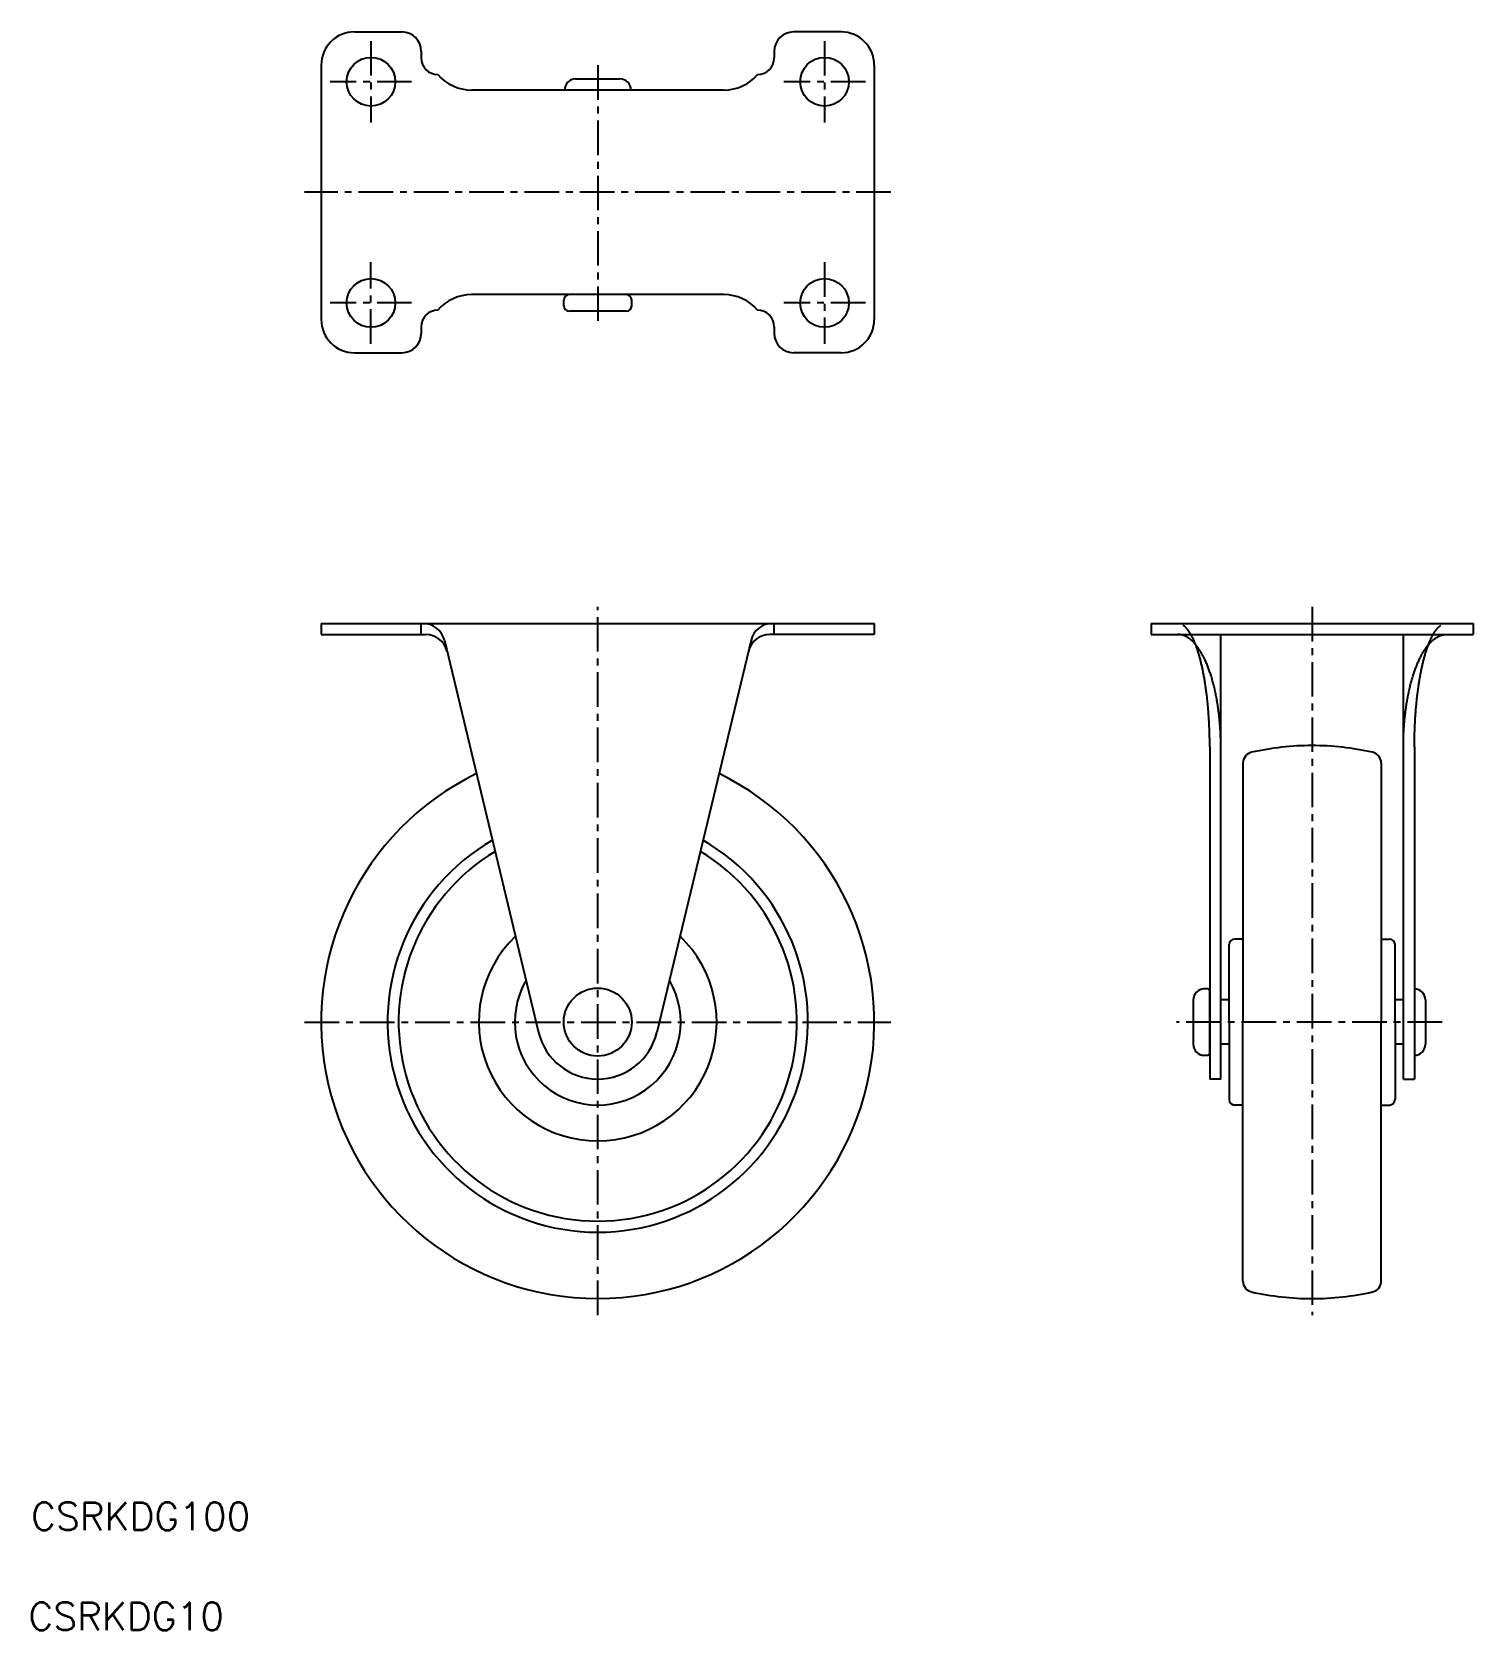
# Model space of a CAD drawing. Extents: x -43 to 218, y -24 to 265.
import ezdxf

# ---------------------------------------------------------------- set-up
doc = ezdxf.new("R2010")
doc.units = 0
doc.header["$LTSCALE"] = 5
doc.linetypes.add('CENTER', pattern=[2, 1.25, -0.25, 0.25, -0.25])
doc.layers.get('0').update_dxf_attribs({"linetype": 'CONTINUOUS'})
doc.layers.add('CENTER', color=1, linetype='CENTER')
doc.styles.get("Standard").update_dxf_attribs({"font": 'txt.shx'})

msp = doc.modelspace()

# ---------------------------------------------------------------- linework, layer by layer
at = {"color": 7, "linetype": 'CONTINUOUS'}
for p, q in [((15.429659, 264.762661), (24.029659, 264.762661)), ((103.429659, 264.762661), (94.829659, 264.762661)), ((27.529659, 261.262661), (27.529659, 260.062661)), ((91.329659, 261.262661), (91.329659, 260.062661)), ((9.429659, 258.762661), (9.429659, 212.762661)), ((109.429659, 258.762661), (109.429659, 212.762661)), ((55.429659, 256.262661), (63.429659, 256.262661)), ((82.250186, 254.262661), (36.609133, 254.262661)), ((82.250186, 217.262661), (36.609133, 217.262661)), ((53.279659, 215.262661), (53.279659, 216.262661)), ((64.579659, 214.262661), (54.279659, 214.262661)), ((65.579659, 215.262661), (65.579659, 216.262661)), ((27.529659, 211.462661), (27.529659, 210.262661)), ((91.329659, 211.462661), (91.329659, 210.262661)), ((15.429659, 206.762661), (24.029659, 206.762661)), ((103.429659, 206.762661), (94.829659, 206.762661)), ((9.429659, 157.818792), (9.429659, 155.818792)), ((9.429659, 157.818792), (109.429659, 157.818792)), ((27.529659, 155.818792), (27.529659, 157.818792)), ((91.329659, 155.818792), (91.329659, 157.818792)), ((109.429659, 157.818792), (109.429659, 155.818792)), ((159.474495, 157.818792), (159.474495, 155.818792)), ((159.474495, 157.818792), (217.674495, 157.818792)), ((217.674495, 157.818792), (217.674495, 155.818792)), ((9.429659, 155.818792), (28.302281, 155.818792)), ((31.711603, 154.752574), (48.73359, 83.850893)), ((87.147716, 154.752574), (70.125729, 83.850893)), ((109.429659, 155.818792), (90.557038, 155.818792)), ((159.474495, 155.818792), (217.674495, 155.818792)), ((172.074495, 75.418792), (172.074495, 155.818792)), ((205.074495, 75.418792), (205.074495, 155.818792)), ((170.074495, 135.477517), (170.074495, 75.418792)), ((207.074495, 135.477517), (207.074495, 75.418792)), ((176.074495, 132.556277), (176.074495, 122.718792)), ((201.074495, 132.556277), (201.074495, 122.718792)), ((176.074495, 122.718792), (176.074495, 85.718792)), ((201.074495, 122.718792), (201.074495, 85.718792)), ((173.574495, 85.718792), (173.574495, 99.718792)), ((176.074495, 100.718792), (174.574495, 100.718792)), ((201.074495, 100.718792), (202.574495, 100.718792)), ((203.574495, 85.718792), (203.574495, 99.718792)), ((167.074496, 89.718792), (167.074496, 81.718792)), ((169.674496, 91.718792), (169.074496, 91.718792)), ((170.074496, 80.118792), (170.074496, 91.318792)), ((173.574495, 89.718792), (172.074495, 89.718792)), ((205.074495, 89.718792), (203.574495, 89.718792)), ((209.074495, 89.718792), (209.074495, 81.718792)), ((173.574495, 85.718792), (173.574495, 71.718792)), ((176.074495, 48.718792), (176.074495, 85.718792)), ((201.074495, 48.718792), (201.074495, 85.718792)), ((203.574495, 85.718792), (203.574495, 71.718792)), ((173.574495, 81.718792), (172.074495, 81.718792)), ((205.074495, 81.718792), (203.574495, 81.718792)), ((169.074496, 79.718792), (169.674496, 79.718792)), ((172.074495, 75.418792), (170.074495, 75.418792)), ((205.074495, 75.418792), (207.074495, 75.418792)), ((176.074495, 70.718792), (174.574495, 70.718792)), ((201.074495, 70.718792), (202.574495, 70.718792)), ((176.074495, 38.881307), (176.074495, 48.718792)), ((201.074495, 38.881307), (201.074495, 48.718792))]:
    msp.add_line(p, q, dxfattribs=at)
for points in [[(170.074, 135.478, 0), (170.074, 135.721, 0), (170.073, 135.965, 0), (170.071, 136.208, 0), (170.069, 136.452, 0), (170.066, 136.695, 0), (170.062, 136.939, 0), (170.058, 137.182, 0), (170.052, 137.425, 0), (170.047, 137.667, 0), (170.04, 137.91, 0), (170.033, 138.152, 0), (170.025, 138.394, 0), (170.016, 138.635, 0), (170.007, 138.876, 0), (169.997, 139.117, 0), (169.986, 139.357, 0), (169.975, 139.597, 0), (169.963, 139.836, 0), (169.95, 140.075, 0), (169.937, 140.313, 0), (169.923, 140.551, 0), (169.908, 140.788, 0), (169.893, 141.024, 0), (169.877, 141.26, 0), (169.86, 141.495, 0), (169.843, 141.729, 0), (169.825, 141.963, 0), (169.806, 142.196, 0), (169.787, 142.428, 0), (169.767, 142.659, 0), (169.746, 142.889, 0), (169.725, 143.119, 0), (169.703, 143.347, 0), (169.68, 143.575, 0), (169.657, 143.801, 0), (169.633, 144.027, 0), (169.608, 144.252, 0), (169.583, 144.475, 0), (169.558, 144.698, 0), (169.531, 144.919, 0), (169.504, 145.139, 0), (169.476, 145.359, 0), (169.448, 145.577, 0), (169.419, 145.793, 0), (169.39, 146.009, 0), (169.36, 146.223, 0), (169.329, 146.436, 0), (169.297, 146.648, 0), (169.266, 146.858, 0), (169.233, 147.067, 0), (169.2, 147.275, 0), (169.166, 147.481, 0), (169.132, 147.686, 0), (169.097, 147.889, 0), (169.062, 148.091, 0), (169.026, 148.292, 0), (168.989, 148.491, 0), (168.952, 148.688, 0), (168.914, 148.884, 0), (168.876, 149.078, 0), (168.837, 149.27, 0), (168.798, 149.461, 0), (168.758, 149.65, 0), (168.718, 149.838, 0), (168.677, 150.024, 0), (168.635, 150.208, 0), (168.593, 150.39, 0), (168.551, 150.571, 0), (168.508, 150.75, 0), (168.464, 150.927, 0), (168.42, 151.102, 0), (168.376, 151.275, 0), (168.331, 151.446, 0), (168.285, 151.616, 0), (168.239, 151.783, 0), (168.193, 151.949, 0), (168.146, 152.113, 0), (168.099, 152.274, 0), (168.051, 152.434, 0), (168.003, 152.592, 0), (167.954, 152.747, 0), (167.905, 152.901, 0), (167.855, 153.052, 0), (167.805, 153.202, 0), (167.755, 153.349, 0), (167.704, 153.494, 0), (167.653, 153.637, 0), (167.601, 153.778, 0), (167.549, 153.917, 0), (167.497, 154.053, 0), (167.444, 154.188, 0), (167.391, 154.32, 0), (167.337, 154.45, 0), (167.283, 154.577, 0), (167.229, 154.702, 0), (167.175, 154.825, 0), (167.12, 154.946, 0), (167.064, 155.064, 0), (167.009, 155.181, 0), (166.953, 155.294, 0), (166.896, 155.406, 0), (166.84, 155.515, 0), (166.783, 155.621, 0), (166.726, 155.725, 0), (166.668, 155.827, 0), (166.611, 155.927, 0), (166.553, 156.023, 0), (166.494, 156.118, 0), (166.436, 156.21, 0), (166.377, 156.3, 0), (166.318, 156.387, 0), (166.258, 156.471, 0), (166.199, 156.553, 0), (166.139, 156.633, 0), (166.079, 156.71, 0), (166.019, 156.785, 0), (165.958, 156.857, 0), (165.898, 156.926, 0), (165.837, 156.993, 0), (165.776, 157.057, 0), (165.715, 157.119, 0), (165.653, 157.178, 0), (165.592, 157.235, 0), (165.53, 157.289, 0), (165.468, 157.341, 0), (165.406, 157.389, 0), (165.344, 157.436, 0), (165.282, 157.479, 0)], [(207.074, 135.478, 0), (207.075, 135.721, 0), (207.076, 135.965, 0), (207.078, 136.208, 0), (207.08, 136.452, 0), (207.083, 136.695, 0), (207.087, 136.939, 0), (207.091, 137.182, 0), (207.097, 137.425, 0), (207.102, 137.667, 0), (207.109, 137.91, 0), (207.116, 138.152, 0), (207.124, 138.394, 0), (207.133, 138.635, 0), (207.142, 138.876, 0), (207.152, 139.117, 0), (207.163, 139.357, 0), (207.174, 139.597, 0), (207.186, 139.836, 0), (207.199, 140.075, 0), (207.212, 140.313, 0), (207.226, 140.551, 0), (207.241, 140.788, 0), (207.256, 141.024, 0), (207.272, 141.26, 0), (207.289, 141.495, 0), (207.306, 141.729, 0), (207.324, 141.963, 0), (207.343, 142.196, 0), (207.362, 142.428, 0), (207.382, 142.659, 0), (207.403, 142.889, 0), (207.424, 143.119, 0), (207.446, 143.347, 0), (207.469, 143.575, 0), (207.492, 143.801, 0), (207.516, 144.027, 0), (207.541, 144.252, 0), (207.566, 144.475, 0), (207.591, 144.698, 0), (207.618, 144.919, 0), (207.645, 145.139, 0), (207.673, 145.359, 0), (207.701, 145.577, 0), (207.73, 145.793, 0), (207.759, 146.009, 0), (207.789, 146.223, 0), (207.82, 146.436, 0), (207.852, 146.648, 0), (207.883, 146.858, 0), (207.916, 147.067, 0), (207.949, 147.275, 0), (207.983, 147.481, 0), (208.017, 147.686, 0), (208.052, 147.889, 0), (208.087, 148.091, 0), (208.123, 148.292, 0), (208.16, 148.491, 0), (208.197, 148.688, 0), (208.235, 148.884, 0), (208.273, 149.078, 0), (208.312, 149.27, 0), (208.351, 149.461, 0), (208.391, 149.65, 0), (208.431, 149.838, 0), (208.472, 150.024, 0), (208.514, 150.208, 0), (208.556, 150.39, 0), (208.598, 150.571, 0), (208.641, 150.75, 0), (208.685, 150.927, 0), (208.729, 151.102, 0), (208.773, 151.275, 0), (208.818, 151.446, 0), (208.864, 151.616, 0), (208.91, 151.783, 0), (208.956, 151.949, 0), (209.003, 152.113, 0), (209.05, 152.274, 0), (209.098, 152.434, 0), (209.146, 152.592, 0), (209.195, 152.747, 0), (209.244, 152.901, 0), (209.294, 153.052, 0), (209.344, 153.202, 0), (209.394, 153.349, 0), (209.445, 153.494, 0), (209.496, 153.637, 0), (209.548, 153.778, 0), (209.6, 153.917, 0), (209.652, 154.053, 0), (209.705, 154.188, 0), (209.758, 154.32, 0), (209.812, 154.45, 0), (209.866, 154.577, 0), (209.92, 154.702, 0), (209.974, 154.825, 0), (210.029, 154.946, 0), (210.085, 155.064, 0), (210.14, 155.181, 0), (210.196, 155.294, 0), (210.253, 155.406, 0), (210.309, 155.515, 0), (210.366, 155.621, 0), (210.423, 155.725, 0), (210.481, 155.827, 0), (210.538, 155.927, 0), (210.596, 156.023, 0), (210.655, 156.118, 0), (210.713, 156.21, 0), (210.772, 156.3, 0), (210.831, 156.387, 0), (210.891, 156.471, 0), (210.95, 156.553, 0), (211.01, 156.633, 0), (211.07, 156.71, 0), (211.13, 156.785, 0), (211.191, 156.857, 0), (211.251, 156.926, 0), (211.312, 156.993, 0), (211.373, 157.057, 0), (211.434, 157.119, 0), (211.496, 157.178, 0), (211.557, 157.235, 0), (211.619, 157.289, 0), (211.681, 157.341, 0), (211.743, 157.389, 0), (211.805, 157.436, 0), (211.867, 157.479, 0)], [(172.074, 135.478, 0), (172.074, 135.727, 0), (172.072, 135.977, 0), (172.069, 136.226, 0), (172.065, 136.476, 0), (172.06, 136.725, 0), (172.053, 136.974, 0), (172.046, 137.223, 0), (172.037, 137.471, 0), (172.027, 137.72, 0), (172.016, 137.968, 0), (172.004, 138.215, 0), (171.99, 138.462, 0), (171.975, 138.709, 0), (171.96, 138.955, 0), (171.943, 139.201, 0), (171.925, 139.446, 0), (171.905, 139.69, 0), (171.885, 139.934, 0), (171.863, 140.178, 0), (171.841, 140.42, 0), (171.817, 140.662, 0), (171.792, 140.903, 0), (171.766, 141.143, 0), (171.739, 141.382, 0), (171.71, 141.621, 0), (171.681, 141.858, 0), (171.65, 142.095, 0), (171.619, 142.33, 0), (171.586, 142.565, 0), (171.552, 142.798, 0), (171.517, 143.031, 0), (171.481, 143.262, 0), (171.444, 143.492, 0), (171.405, 143.721, 0), (171.366, 143.948, 0), (171.326, 144.175, 0), (171.284, 144.4, 0), (171.242, 144.623, 0), (171.198, 144.845, 0), (171.153, 145.066, 0), (171.108, 145.286, 0), (171.061, 145.504, 0), (171.013, 145.72, 0), (170.965, 145.935, 0), (170.915, 146.148, 0), (170.864, 146.36, 0), (170.813, 146.57, 0), (170.76, 146.779, 0), (170.706, 146.985, 0), (170.652, 147.19, 0), (170.596, 147.393, 0), (170.54, 147.595, 0), (170.482, 147.794, 0), (170.424, 147.992, 0), (170.364, 148.188, 0), (170.304, 148.382, 0), (170.243, 148.574, 0), (170.181, 148.764, 0), (170.118, 148.952, 0), (170.054, 149.138, 0), (169.989, 149.322, 0), (169.924, 149.504, 0), (169.857, 149.683, 0), (169.79, 149.861, 0), (169.722, 150.036, 0), (169.653, 150.21, 0), (169.583, 150.381, 0), (169.513, 150.549, 0), (169.441, 150.716, 0), (169.369, 150.88, 0), (169.296, 151.042, 0), (169.223, 151.202, 0), (169.148, 151.359, 0), (169.073, 151.513, 0), (168.997, 151.666, 0), (168.921, 151.816, 0), (168.844, 151.963, 0), (168.766, 152.108, 0), (168.687, 152.251, 0), (168.608, 152.391, 0), (168.528, 152.528, 0), (168.447, 152.663, 0), (168.366, 152.795, 0), (168.284, 152.925, 0), (168.202, 153.052, 0), (168.119, 153.176, 0), (168.036, 153.298, 0), (167.951, 153.417, 0), (167.867, 153.533, 0), (167.781, 153.647, 0), (167.696, 153.758, 0), (167.609, 153.866, 0), (167.523, 153.971, 0), (167.435, 154.074, 0), (167.348, 154.173, 0), (167.259, 154.27, 0), (167.171, 154.365, 0), (167.082, 154.456, 0), (166.992, 154.544, 0), (166.902, 154.63, 0), (166.812, 154.712, 0), (166.721, 154.792, 0), (166.63, 154.869, 0), (166.539, 154.943, 0), (166.447, 155.014, 0), (166.355, 155.082, 0), (166.262, 155.147, 0), (166.17, 155.209, 0), (166.077, 155.268, 0), (165.983, 155.325, 0), (165.89, 155.378, 0), (165.796, 155.428, 0), (165.702, 155.475, 0), (165.608, 155.519, 0), (165.514, 155.56, 0), (165.419, 155.599, 0), (165.324, 155.634, 0), (165.229, 155.666, 0), (165.134, 155.695, 0), (165.039, 155.721, 0), (164.944, 155.744, 0), (164.848, 155.764, 0), (164.753, 155.781, 0), (164.657, 155.794, 0), (164.562, 155.805, 0), (164.466, 155.813, 0), (164.37, 155.817, 0), (164.274, 155.819, 0)], [(205.074, 135.478, 0), (205.075, 135.727, 0), (205.077, 135.977, 0), (205.08, 136.226, 0), (205.084, 136.476, 0), (205.089, 136.725, 0), (205.096, 136.974, 0), (205.103, 137.223, 0), (205.112, 137.471, 0), (205.122, 137.72, 0), (205.133, 137.968, 0), (205.145, 138.215, 0), (205.159, 138.462, 0), (205.174, 138.709, 0), (205.189, 138.955, 0), (205.206, 139.201, 0), (205.224, 139.446, 0), (205.244, 139.69, 0), (205.264, 139.934, 0), (205.286, 140.178, 0), (205.308, 140.42, 0), (205.332, 140.662, 0), (205.357, 140.903, 0), (205.383, 141.143, 0), (205.41, 141.382, 0), (205.439, 141.621, 0), (205.468, 141.858, 0), (205.499, 142.095, 0), (205.53, 142.33, 0), (205.563, 142.565, 0), (205.597, 142.798, 0), (205.632, 143.031, 0), (205.668, 143.262, 0), (205.705, 143.492, 0), (205.744, 143.721, 0), (205.783, 143.948, 0), (205.823, 144.175, 0), (205.865, 144.4, 0), (205.907, 144.623, 0), (205.951, 144.845, 0), (205.996, 145.066, 0), (206.041, 145.286, 0), (206.088, 145.504, 0), (206.136, 145.72, 0), (206.184, 145.935, 0), (206.234, 146.148, 0), (206.285, 146.36, 0), (206.336, 146.57, 0), (206.389, 146.779, 0), (206.443, 146.985, 0), (206.497, 147.19, 0), (206.553, 147.393, 0), (206.609, 147.595, 0), (206.667, 147.794, 0), (206.725, 147.992, 0), (206.785, 148.188, 0), (206.845, 148.382, 0), (206.906, 148.574, 0), (206.968, 148.764, 0), (207.031, 148.952, 0), (207.095, 149.138, 0), (207.16, 149.322, 0), (207.225, 149.504, 0), (207.292, 149.683, 0), (207.359, 149.861, 0), (207.427, 150.036, 0), (207.496, 150.21, 0), (207.566, 150.381, 0), (207.636, 150.549, 0), (207.708, 150.716, 0), (207.78, 150.88, 0), (207.853, 151.042, 0), (207.926, 151.202, 0), (208.001, 151.359, 0), (208.076, 151.513, 0), (208.152, 151.666, 0), (208.228, 151.816, 0), (208.305, 151.963, 0), (208.383, 152.108, 0), (208.462, 152.251, 0), (208.541, 152.391, 0), (208.621, 152.528, 0), (208.702, 152.663, 0), (208.783, 152.795, 0), (208.864, 152.925, 0), (208.947, 153.052, 0), (209.03, 153.176, 0), (209.113, 153.298, 0), (209.198, 153.417, 0), (209.282, 153.533, 0), (209.368, 153.647, 0), (209.453, 153.758, 0), (209.54, 153.866, 0), (209.626, 153.971, 0), (209.714, 154.074, 0), (209.801, 154.173, 0), (209.89, 154.27, 0), (209.978, 154.365, 0), (210.067, 154.456, 0), (210.157, 154.544, 0), (210.247, 154.63, 0), (210.337, 154.712, 0), (210.428, 154.792, 0), (210.519, 154.869, 0), (210.61, 154.943, 0), (210.702, 155.014, 0), (210.794, 155.082, 0), (210.887, 155.147, 0), (210.979, 155.209, 0), (211.072, 155.268, 0), (211.166, 155.325, 0), (211.259, 155.378, 0), (211.353, 155.428, 0), (211.447, 155.475, 0), (211.541, 155.519, 0), (211.635, 155.56, 0), (211.73, 155.599, 0), (211.825, 155.634, 0), (211.92, 155.666, 0), (212.015, 155.695, 0), (212.11, 155.721, 0), (212.205, 155.744, 0), (212.301, 155.764, 0), (212.396, 155.781, 0), (212.492, 155.794, 0), (212.587, 155.805, 0), (212.683, 155.813, 0), (212.779, 155.817, 0), (212.874, 155.819, 0)]]:
    msp.add_polyline3d(points, dxfattribs=at)
for centre, radius in [((18.429659, 255.762661), 4.4), ((100.429659, 255.762661), 4.4), ((18.429659, 215.762661), 4.4), ((100.429659, 215.762661), 4.4), ((59.429659, 85.718792), 6.15)]:
    msp.add_circle(centre, radius, dxfattribs=at)
for centre, radius, start, end in [((15.429659, 258.762661), 6, 90, 180), ((24.029659, 261.262661), 3.5, 0, 90), ((94.829659, 261.262661), 3.5, 90, 180), ((103.429659, 258.762661), 6, 0, 90), ((30.529659, 260.062661), 3, 180, 270), ((88.329659, 260.062661), 3, 270, 0), ((36.609133, 262.262661), 8, 220.541602, 270), ((55.429659, 254.262661), 2, 90, 180), ((63.429659, 254.262661), 2, 0, 90), ((82.250186, 262.262661), 8, 270, 319.458398), ((36.609133, 209.262661), 8, 90, 139.458398), ((54.279659, 216.262661), 1, 90, 180), ((64.579659, 216.262661), 1, 0, 90), ((82.250186, 209.262661), 8, 40.541602, 90), ((30.529659, 211.462661), 3, 90, 180), ((54.279659, 215.262661), 1, 180, 270), ((64.579659, 215.262661), 1, 270, 0), ((88.329659, 211.462661), 3, 0, 90), ((15.429659, 212.762661), 6, 180, 270), ((103.429659, 212.762661), 6, 270, 0), ((24.029659, 210.262661), 3.5, 270, 0), ((94.829659, 210.262661), 3.5, 180, 270), ((27.822123, 153.818792), 4, 13.5, 90), ((91.037196, 153.818792), 4, 90, 166.5), ((28.302281, 151.818792), 4, 13.5, 90), ((90.557038, 151.818792), 4, 90, 166.5), ((178.074495, 132.556277), 2, 102.635625, 180), ((188.574495, 85.718792), 50, 90, 102.635625), ((188.574495, 85.718792), 50, 77.364375, 90), ((199.074495, 132.556277), 2, 0, 77.364375), ((59.429659, 85.718792), 50, 116.017146, 63.982854), ((59.429659, 85.718792), 38, 120.069212, 59.930788), ((59.429659, 85.718792), 36, 121.018657, 58.981343), ((59.429659, 85.718792), 21.5, 133.766808, 46.233192), ((174.574495, 99.718792), 1, 90, 180), ((202.574495, 99.718792), 1, 0, 90), ((59.429659, 85.718792), 15, 149.756236, 30.243764), ((169.074496, 89.718792), 2, 90, 180), ((169.674496, 91.318792), 0.4, 0, 90), ((207.074495, 89.718792), 2, 0, 90), ((59.429659, 86.418792), 11, 193.5, 346.5), ((169.074496, 81.718792), 2, 180, 270), ((207.074495, 81.718792), 2, 270, 0), ((169.674496, 80.118792), 0.4, 270, 0), ((174.574495, 71.718792), 1, 180, 270), ((202.574495, 71.718792), 1, 270, 0), ((178.074495, 38.881307), 2, 180, 257.364375), ((199.074495, 38.881307), 2, 282.635625, 0), ((188.574495, 85.718792), 50, 257.364375, 270), ((188.574495, 85.718792), 50, 270, 282.635625)]:
    msp.add_arc(centre, radius, start, end, dxfattribs=at)
at = {"layer": 'CENTER', "color": 1, "linetype": 'CENTER'}
for p, q in [((18.429659, 263.112661), (18.429659, 248.412661)), ((100.429659, 263.112661), (100.429659, 248.412661)), ((59.429659, 258.762661), (59.429659, 211.262661)), ((25.779659, 255.762661), (11.079659, 255.762661)), ((107.829659, 255.762661), (93.079659, 255.762661)), ((112.429659, 235.762661), (6.429659, 235.762661)), ((18.429659, 208.362661), (18.429659, 223.112661)), ((100.429659, 223.112661), (100.429659, 208.362661)), ((25.779659, 215.762661), (11.079659, 215.762661)), ((107.829659, 215.762661), (93.079659, 215.762661)), ((59.429659, 32.718792), (59.429659, 160.818792)), ((188.574495, 160.818792), (188.574495, 32.718792)), ((6.429659, 85.718792), (112.429659, 85.718792)), ((212.074495, 85.718792), (164.074495, 85.718792))]:
    msp.add_line(p, q, dxfattribs=at)

# ---------------------------------------------------------------- texts
for s, p in [('CSRKDG100', (-43.026353, -6.15915)), ('CSRKDG10', (-43.501806, -24.219439))]:
    msp.add_text(s, height=5).set_placement(p)

doc.saveas('drawing.dxf')
